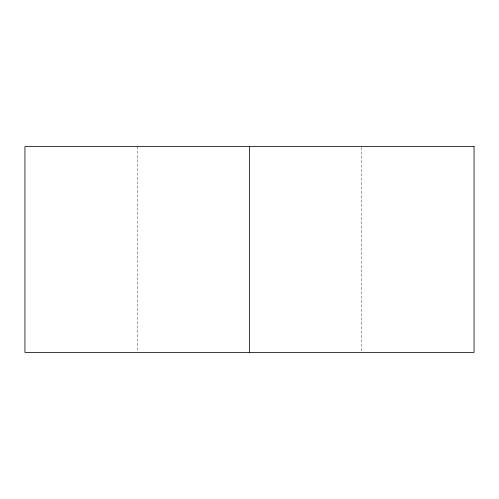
<?xml version="1.0" encoding="UTF-8"?>
<svg xmlns="http://www.w3.org/2000/svg" width="499" height="499" viewBox="0 0 499 499"><rect width="100%" height="100%" fill="white"/><g stroke="black" fill="none" stroke-linecap="round" stroke-linejoin="round"><path stroke-width="0.37" stroke-dasharray="2.5 1.87" d="M361.775 147.361L361.775 351.639M137.225 146.581L137.225 351.639"/><path stroke-width="0.75" d="M249.5 146.581L249.5 352.419M474.05 146.581L24.95 146.581L24.95 352.419L474.05 352.419L474.05 146.581"/></g></svg>
